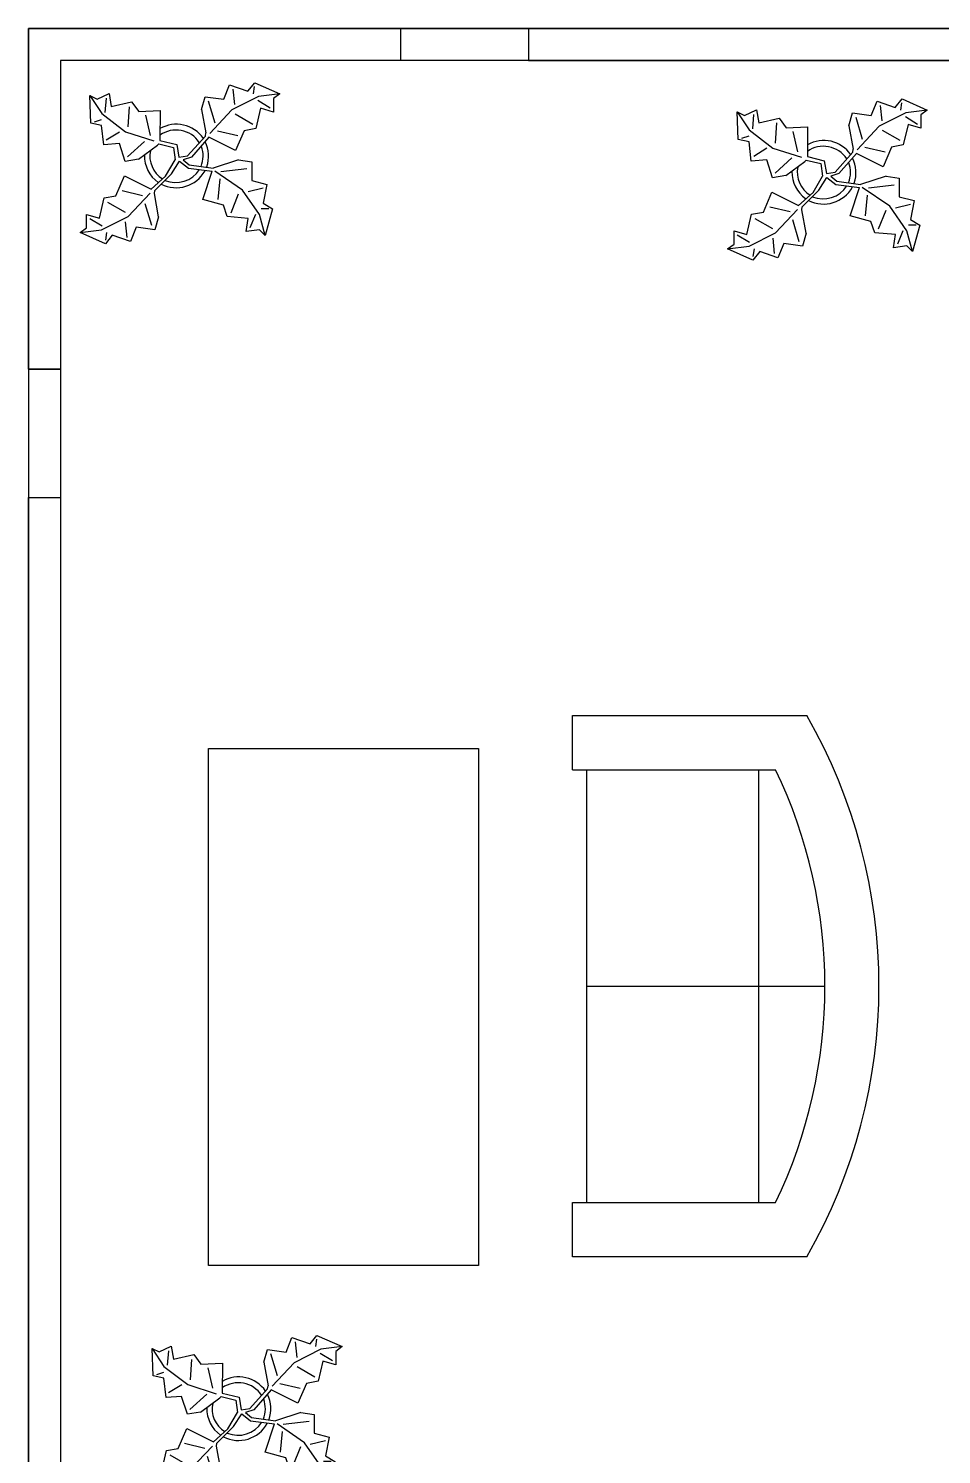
# Model space of a CAD drawing. Header units: inches. Extents: x -2288 to 2509, y 3194 to 5046.
# Drawn here: x -1344.7 to -1173.6, y 3527.3 to 3794.3 of the extents above; entities that cross this region are included whole.
import ezdxf

# ---------------------------------------------------------------- set-up
doc = ezdxf.new("R2010")
doc.units = ezdxf.units.IN
doc.header["$MEASUREMENT"] = 0

# ---------------------------------------------------------------- blocks, each defined once
blk = doc.blocks.new('Sofa - Roundback Loveseat 5 ft.')
at = {"linetype": 'Continuous'}
for p, q in [((0, -32.44198), (0, -5.99998)), ((-24, -33.99998), (-24, -11.46958)), ((24.00004, -33.99998), (24.00004, -11.46958)), ((-23.9998, -13.38178), (23.99986, -13.38178)), ((-24, -32.44198), (24.00004, -32.44198))]:
    blk.add_line(p, q, dxfattribs=at)
for points in [[(-24, -33.99998), (-30, -33.99998), (-30, -7.99998)], [(30.00004, -7.99998), (30.00004, -33.99998), (24.00004, -33.99998)]]:
    blk.add_lwpolyline(points, dxfattribs=at)
for centre, radius, start, end in [((0, -60.24998), 60.24998, 60.13715, 119.8628), ((0, -61.38438), 55.38444, 64.32083, 115.6792)]:
    blk.add_arc(centre, radius, start, end, dxfattribs=at)
blk = doc.blocks.new('Plant - Rubber or Philodendron')
at = {"linetype": 'Continuous'}
for p, q in [((8.8871, 10.7908), (9.9809, 13.4933)), ((9.9809, 13.4933), (13.3837, 12.301)), ((13.3837, 12.301), (14.68, 13.9039)), ((14.68, 13.9039), (19.3848, 11.8146)), ((-16.2005, 11.4774), (-13.9899, 8.1064)), ((-16.2005, 11.4774), (-14.8639, 10.7964)), ((-16.0159, 6.3329), (-16.2005, 11.4774)), ((-14.8639, 10.7964), (-12.6195, 11.8975)), ((-13.3174, 8.325), (-13.0735, 11.0065)), ((-12.6195, 11.8975), (-12.1909, 9.4345)), ((4.6914, 8.8812), (5.3859, 11.2828)), ((5.3859, 11.2828), (8.8871, 10.7908)), ((15.3859, 11.3055), (10.3916, 8.7942)), ((10.5828, 12.6946), (10.8893, 9.7953)), ((14.5816, 13.2037), (14.3848, 11.8033)), ((19.3848, 11.8146), (15.3859, 11.3055)), ((19.3848, 11.8146), (18.1868, 10.9119)), ((18.1868, 10.9119), (18.1925, 8.4119)), ((-13.9899, 8.1064), (-9.5434, 4.7185)), ((-12.1909, 9.4345), (-8.3829, 10.3)), ((-8.8369, 9.409), (-9.0894, 5.6095)), ((-8.3829, 10.3), (-7.0549, 8.501)), ((-7.0549, 8.501), (-3.0284, 8.6941)), ((-3.0284, 8.6941), (-3.0709, 3.1041)), ((4.6914, 8.8812), (5.5014, 4.4831)), ((5.9878, 10.4842), (7.1971, 6.3869)), ((10.3916, 8.7942), (6.2847, 4.4028)), ((15.7909, 9.1065), (14.8995, 5.3044)), ((15.2875, 10.6053), (17.5907, 9.2105)), ((18.1925, 8.4119), (15.7909, 9.1065)), ((-14.0069, 5.8704), (-16.0159, 6.3329)), ((-15.3434, 6.5514), (-13.9984, 6.9884)), ((-13.5868, 2.2894), (-14.0069, 5.8704)), ((-4.8529, 4.012), (-5.7184, 7.82)), ((14.2977, 6.1031), (10.9934, 7.9956)), ((-13.1329, 3.1804), (-10.6614, 4.727)), ((-9.5434, 4.7185), (-4.1917, 2.9888)), ((-9.1318, 0.0195), (-5.9793, 2.9025)), ((-3.0709, 3.1041), (0.0797, 2.3163)), ((2.1141, 0.2298), (5.4346, 3.9146)), ((6.1032, 3.6844), (2.8262, -0.031)), ((5.4346, 3.9146), (5.5014, 4.4831)), ((11.1089, 1.1958), (6.1032, 3.6844)), ((7.7005, 4.8881), (11.5025, 3.9967)), ((12.7005, 4.8994), (11.1089, 1.1958)), ((14.8995, 5.3044), (12.7005, 4.8994)), ((-10.6784, 2.491), (-13.5868, 2.2894)), ((-9.5858, -0.8715), (-10.6784, 2.491)), ((-7.1228, -0.443), (-3.5248, 2.2131)), ((-3.5248, 2.2131), (-3.3011, 2.4355)), ((-3.3011, 2.4355), (-0.5306, 1.7947)), ((-0.5306, 1.7947), (-0.2255, -0.5527)), ((-0.5306, 1.7947), (-0.5306, 1.7947)), ((0.0797, 2.3163), (0.4866, -0.031)), ((0.4866, -0.031), (2.1141, 0.2298)), ((-7.1228, -0.443), (-9.5858, -0.8715)), ((-2.019, -3.6148), (-0.2255, -0.5527)), ((-0.9375, -3.1608), (0.5883, -0.8135)), ((0.5883, -0.8135), (2.2447, -2.0916)), ((2.8262, -0.031), (1.3003, -0.5527)), ((1.3003, -0.5527), (2.4193, -1.4655)), ((2.2447, -2.0916), (6.7108, -2.6626)), ((2.4193, -1.4655), (6.895, -2.1175)), ((4.943, -7.9659), (6.7108, -2.6626)), ((11.6605, -0.5413), (6.895, -2.1175)), ((8.3544, -2.7453), (13.1973, -2.1704)), ((11.6605, -0.5413), (14.1354, -0.8948)), ((14.1354, -0.8948), (14.1354, -4.4304)), ((-11.3237, -7.2629), (-9.7321, -3.5593)), ((-9.7321, -3.5593), (-4.7264, -6.0479)), ((-2.019, -3.6148), (-4.7264, -6.0479)), ((-4.0579, -6.2781), (-0.9375, -3.1608)), ((12.3677, -6.1981), (7.219, -2.6772)), ((8.125, -4.0768), (7.7715, -7.9659)), ((14.1354, -4.4304), (16.9638, -5.1375)), ((16.9638, -5.1375), (16.2567, -8.673)), ((-14.4141, -11.4699), (-13.5228, -7.6679)), ((-13.5228, -7.6679), (-11.3237, -7.2629)), ((-6.3237, -7.2516), (-10.1257, -6.3602)), ((-9.0148, -11.1577), (-4.9047, -6.8122)), ((-4.1246, -6.8466), (-4.0579, -6.2781)), ((-3.3146, -11.2447), (-4.1246, -6.8466)), ((8.8321, -9.0266), (4.943, -7.9659)), ((10.2463, -10.4408), (11.6605, -6.9053)), ((15.5496, -10.7943), (12.3677, -6.1981)), ((16.2567, -5.8446), (13.4283, -6.5517)), ((-12.921, -8.4665), (-9.6166, -10.359)), ((-4.611, -12.8477), (-5.8203, -8.7504)), ((9.5392, -11.1479), (8.8321, -9.0266)), ((17.3174, -9.7337), (15.9032, -9.7337)), ((16.2567, -8.673), (18.0245, -9.7337)), ((18.0245, -9.7337), (16.6103, -14.6834)), ((-18.008, -14.1781), (-16.8101, -13.2754)), ((-16.8157, -10.7754), (-14.4141, -11.4699)), ((-16.8101, -13.2754), (-16.8157, -10.7754)), ((-13.9107, -12.9688), (-16.2139, -11.574)), ((-14.0091, -13.669), (-9.0148, -11.1577)), ((-9.206, -15.0581), (-9.5126, -12.1588)), ((-7.5103, -13.1543), (-8.6042, -15.8568)), ((-4.0092, -13.6463), (-7.5103, -13.1543)), ((-3.3146, -11.2447), (-4.0092, -13.6463)), ((13.4283, -11.5015), (9.5392, -11.1479)), ((13.0748, -13.9763), (13.4283, -11.5015)), ((14.8425, -10.7943), (13.7819, -13.2692)), ((16.6103, -14.6834), (15.5496, -10.7943)), ((-18.008, -14.1781), (-14.0091, -13.669)), ((-13.3032, -16.2674), (-18.008, -14.1781)), ((-12.0069, -14.6645), (-13.3032, -16.2674)), ((-13.2048, -15.5672), (-13.008, -14.1668)), ((-8.6042, -15.8568), (-12.0069, -14.6645)), ((15.5496, -13.6228), (13.0748, -13.9763)), ((16.6103, -14.6834), (15.5496, -13.6228))]:
    blk.add_line(p, q, dxfattribs=at)
for centre, radius, start, end in [((0, 0), 6.1275, 34.37569, 120.1028), ((-0.0601, -0.2075), 5.2461, 33.82192, 124.9414), ((-0.098, 0.1364), 6.1288, 341.2017, 26.09184), ((0.0308, 0.1664), 6, 178.6147, 235.1169), ((0.0308, 0.1664), 5, 168.1647, 238.6725), ((-0.2664, 0.1682), 5.2775, 338.4094, 20.03007), ((-0.0234, 0.3825), 6.1492, 242.5812, 331.2714), ((-0.1102, 0.4886), 5.2883, 247.3711, 327.472)]:
    blk.add_arc(centre, radius, start, end, dxfattribs=at)

msp = doc.modelspace()

# ---------------------------------------------------------------- linework, layer by layer
at = {"color": 7}
for p, q in [((-1344.69, 3794.34), (-1344.69, 3194.34)), ((-1251.01, 3794.34), (-1251.01, 3788.34)), ((-1251.01, 3794.34), (-1251.01, 3788.34)), ((-972.69, 3794.34), (-1251.01, 3794.34)), ((-1251.01, 3794.34), (-1251.01, 3788.34)), ((-978.69, 3788.34), (-1338.69, 3788.34)), ((-1251.01, 3788.34), (-978.69, 3788.34)), ((-1344.69, 3706.55), (-1338.69, 3706.55)), ((-1344.69, 3706.55), (-1338.69, 3706.55)), ((-1344.69, 3194.34), (-1344.69, 3706.55)), ((-1344.69, 3706.55), (-1338.69, 3706.55)), ((-1344.69, 3706.55), (-1338.69, 3706.55)), ((-1338.69, 3706.55), (-1338.69, 3200.34))]:
    msp.add_line(p, q, dxfattribs=at)
at = {"color": 7, "extrusion": (0, 1, 0)}
for p, q in [((-1275.01, 3794.34), (-1275.01, 3788.34)), ((-1251.01, 3794.34), (-1251.01, 3788.34)), ((-1338.69, 3788.34), (-1338.69, 3730.55)), ((-1338.69, 3730.55), (-1344.69, 3730.55)), ((-1338.69, 3730.55), (-1338.69, 3368.31))]:
    msp.add_line(p, q, dxfattribs=at)
for points, elevation in [([(972.69, 0), (1344.69, 0), (972.69, 0), (972.69, 0), (972.69, 0), (972.69, 0)], 3794.34), ([(1344.69, 0), (1344.69, 0), (1344.69, 0), (1344.69, 0), (1344.69, 0)], 3794.34), ([(1344.69, 0), (1338.69, 0), (1338.69, 0), (1338.69, 0)], 3730.55)]:
    msp.add_lwpolyline(points, dxfattribs=dict(at, elevation=elevation))
at = {"color": 7}
for points in [[(-1275.01, 3794.34), (-1275.01, 3788.34), (-1338.69, 3788.34), (-1338.69, 3730.55), (-1344.69, 3730.55), (-1344.69, 3794.34), (-1275.01, 3794.34), (-1275.01, 3788.34)], [(-1344.69, 3706.55), (-1338.69, 3706.55), (-1338.69, 3200.34), (-978.69, 3200.34), (-978.69, 3288.73), (-972.69, 3288.73), (-972.69, 3194.34), (-1344.69, 3194.34), (-1344.69, 3706.55)]]:
    msp.add_lwpolyline(points, dxfattribs=at)
msp.add_lwpolyline([(-1310.98, 3659.55), (-1260.36, 3659.55), (-1260.36, 3562.69), (-1310.98, 3562.69)], close=True, dxfattribs=at)

# ---------------------------------------------------------------- block references
for p in [(-1316.99, 3770.29), (-1195.69, 3767.24), (-1305.32, 3535.73)]:
    msp.add_blockref('Plant - Rubber or Philodendron', p, dxfattribs=at)
at = {"color": 7, "xscale": 1.688502935501015, "yscale": 1.688502935501015, "zscale": 1.688502935501015, "rotation": 270}
msp.add_blockref('Sofa - Roundback Loveseat 5 ft.', (-1185.35, 3615.02), dxfattribs=at)

doc.saveas('drawing.dxf')
